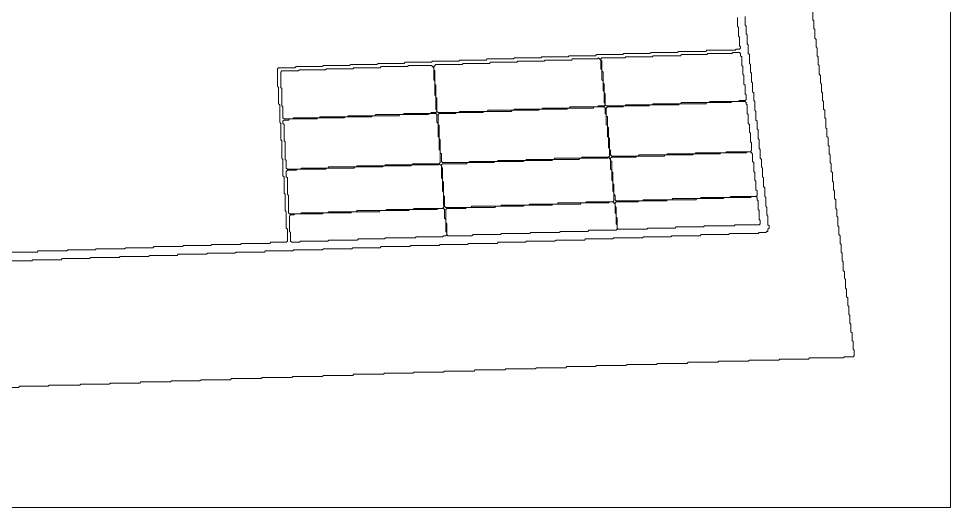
# Model space of a CAD drawing. Extents: x 0 to 1849, y 1 to 1250.
# Drawn here: x 996 to 1849, y 1 to 449 of the extents above; entities that cross this region are included whole.
import ezdxf

# ---------------------------------------------------------------- set-up
doc = ezdxf.new("R2010")
doc.units = 0
doc.layers.add('TRACE_CURVE', color=3, linetype='Continuous', lineweight=0)

msp = doc.modelspace()

# ---------------------------------------------------------------- linework, layer by layer
at = {"layer": 'TRACE_CURVE', "color": 3}
for points in [[(0, 1250), (0, 1), (1849, 1), (1849, 1250)], [(1649, 417), (1650, 418), (1656, 418), (1657, 417), (1657, 415), (1658, 414), (1658, 406), (1659, 405), (1659, 398), (1660, 397), (1660, 389), (1661, 388), (1661, 380), (1662, 379), (1662, 375), (1661, 374), (1656, 374), (1655, 373), (1629, 373), (1628, 372), (1603, 372), (1602, 371), (1577, 371), (1576, 370), (1552, 370), (1551, 369), (1534, 369), (1533, 370), (1533, 380), (1532, 381), (1532, 389), (1531, 390), (1531, 400), (1530, 401), (1530, 410), (1529, 411), (1529, 412), (1530, 413), (1551, 413), (1552, 414), (1576, 414), (1577, 415), (1602, 415), (1603, 416), (1626, 416), (1627, 417)], [(1526, 412), (1527, 413), (1529, 411), (1529, 403), (1530, 402), (1530, 393), (1531, 392), (1531, 383), (1532, 382), (1532, 372), (1533, 371), (1533, 370), (1532, 369), (1527, 369), (1526, 368), (1501, 368), (1500, 367), (1476, 367), (1475, 366), (1450, 366), (1449, 365), (1426, 365), (1425, 364), (1400, 364), (1399, 363), (1380, 363), (1379, 364), (1379, 376), (1378, 377), (1378, 388), (1377, 389), (1377, 401), (1376, 402), (1376, 405), (1378, 407), (1402, 407), (1403, 408), (1427, 408), (1428, 409), (1452, 409), (1453, 410), (1477, 410), (1478, 411), (1502, 411), (1503, 412)], [(1352, 405), (1353, 406), (1374, 406), (1376, 404), (1376, 393), (1377, 392), (1377, 379), (1378, 378), (1378, 366), (1379, 365), (1379, 364), (1378, 363), (1374, 363), (1373, 362), (1349, 362), (1348, 361), (1323, 361), (1322, 360), (1298, 360), (1297, 359), (1272, 359), (1271, 358), (1248, 358), (1247, 357), (1239, 357), (1238, 358), (1238, 368), (1237, 369), (1237, 385), (1236, 386), (1236, 400), (1237, 401), (1252, 401), (1253, 402), (1277, 402), (1278, 403), (1302, 403), (1303, 404), (1327, 404), (1328, 405)], [(1522, 367), (1523, 368), (1532, 368), (1533, 367), (1533, 362), (1534, 361), (1534, 352), (1535, 351), (1535, 341), (1536, 340), (1536, 331), (1537, 330), (1537, 323), (1536, 322), (1512, 322), (1511, 321), (1487, 321), (1486, 320), (1461, 320), (1460, 319), (1435, 319), (1434, 318), (1409, 318), (1408, 317), (1384, 317), (1383, 318), (1383, 325), (1382, 326), (1382, 338), (1381, 339), (1381, 351), (1380, 352), (1380, 361), (1381, 362), (1396, 362), (1397, 363), (1421, 363), (1422, 364), (1447, 364), (1448, 365), (1472, 365), (1473, 366), (1498, 366), (1499, 367)], [(1648, 372), (1649, 373), (1661, 373), (1662, 372), (1662, 371), (1663, 370), (1663, 362), (1664, 361), (1664, 353), (1665, 352), (1665, 345), (1666, 344), (1666, 336), (1667, 335), (1667, 328), (1666, 327), (1644, 327), (1643, 326), (1616, 326), (1615, 325), (1590, 325), (1589, 324), (1564, 324), (1563, 323), (1539, 323), (1538, 324), (1538, 328), (1537, 329), (1537, 339), (1536, 340), (1536, 349), (1535, 350), (1535, 359), (1534, 360), (1534, 367), (1535, 368), (1549, 368), (1550, 369), (1573, 369), (1574, 370), (1600, 370), (1601, 371), (1625, 371), (1626, 372)], [(1371, 361), (1372, 362), (1378, 362), (1379, 361), (1379, 354), (1380, 353), (1380, 341), (1381, 340), (1381, 329), (1382, 328), (1382, 317), (1381, 316), (1357, 316), (1356, 315), (1332, 315), (1331, 314), (1306, 314), (1305, 313), (1280, 313), (1279, 312), (1255, 312), (1254, 311), (1242, 311), (1241, 312), (1241, 319), (1240, 320), (1240, 336), (1239, 337), (1239, 352), (1238, 353), (1238, 355), (1239, 356), (1243, 356), (1244, 357), (1269, 357), (1270, 358), (1294, 358), (1295, 359), (1319, 359), (1320, 360), (1344, 360), (1345, 361)], [(1662, 326), (1663, 327), (1666, 327), (1668, 325), (1668, 318), (1669, 317), (1669, 309), (1670, 308), (1670, 301), (1671, 300), (1671, 292), (1672, 291), (1672, 287), (1671, 286), (1648, 286), (1647, 285), (1621, 285), (1620, 284), (1595, 284), (1594, 283), (1568, 283), (1567, 282), (1543, 282), (1542, 283), (1542, 287), (1541, 288), (1541, 297), (1540, 298), (1540, 308), (1539, 309), (1539, 318), (1538, 319), (1538, 321), (1539, 322), (1561, 322), (1562, 323), (1587, 323), (1588, 324), (1613, 324), (1614, 325), (1638, 325), (1639, 326)], [(1380, 315), (1381, 316), (1383, 314), (1383, 303), (1384, 302), (1384, 291), (1385, 290), (1385, 278), (1386, 277), (1384, 275), (1358, 275), (1357, 274), (1333, 274), (1332, 273), (1306, 273), (1305, 272), (1280, 272), (1279, 271), (1255, 271), (1254, 270), (1244, 270), (1243, 271), (1243, 287), (1242, 288), (1242, 303), (1241, 304), (1241, 309), (1242, 310), (1250, 310), (1251, 311), (1277, 311), (1278, 312), (1303, 312), (1304, 313), (1329, 313), (1330, 314), (1355, 314), (1356, 315)], [(1535, 321), (1536, 322), (1538, 320), (1538, 311), (1539, 310), (1539, 301), (1540, 300), (1540, 291), (1541, 290), (1541, 282), (1540, 281), (1516, 281), (1515, 280), (1490, 280), (1489, 279), (1464, 279), (1463, 278), (1438, 278), (1437, 277), (1411, 277), (1410, 276), (1387, 276), (1386, 277), (1386, 286), (1385, 287), (1385, 299), (1384, 300), (1384, 312), (1383, 313), (1383, 315), (1384, 316), (1406, 316), (1407, 317), (1431, 317), (1432, 318), (1458, 318), (1459, 319), (1484, 319), (1485, 320), (1509, 320), (1510, 321)], [(1666, 285), (1667, 286), (1671, 286), (1672, 285), (1672, 283), (1673, 282), (1673, 274), (1674, 273), (1674, 265), (1675, 264), (1675, 261), (1674, 260), (1652, 260), (1651, 259), (1624, 259), (1623, 258), (1598, 258), (1597, 257), (1572, 257), (1571, 256), (1545, 256), (1544, 257), (1544, 266), (1543, 267), (1543, 276), (1542, 277), (1542, 280), (1543, 281), (1563, 281), (1564, 282), (1589, 282), (1590, 283), (1616, 283), (1617, 284), (1641, 284), (1642, 285)], [(1379, 274), (1380, 275), (1385, 275), (1386, 274), (1386, 266), (1387, 265), (1387, 254), (1388, 253), (1388, 251), (1387, 250), (1385, 250), (1384, 249), (1360, 249), (1359, 248), (1332, 248), (1331, 247), (1307, 247), (1306, 246), (1280, 246), (1279, 245), (1254, 245), (1253, 244), (1246, 244), (1245, 245), (1245, 253), (1244, 254), (1244, 268), (1245, 269), (1248, 269), (1249, 270), (1274, 270), (1275, 271), (1300, 271), (1301, 272), (1326, 272), (1327, 273), (1353, 273), (1354, 274)], [(1536, 280), (1537, 281), (1540, 281), (1542, 279), (1542, 271), (1543, 270), (1543, 261), (1544, 260), (1544, 256), (1543, 255), (1518, 255), (1517, 254), (1492, 254), (1491, 253), (1465, 253), (1464, 252), (1438, 252), (1437, 251), (1412, 251), (1411, 250), (1389, 250), (1388, 251), (1388, 261), (1387, 262), (1387, 274), (1388, 275), (1405, 275), (1406, 276), (1432, 276), (1433, 277), (1458, 277), (1459, 278), (1484, 278), (1485, 279), (1510, 279), (1511, 280)]]:
    msp.add_lwpolyline(points, close=True, dxfattribs=at)
for points in [[(1723, 455), (1723, 448), (1724, 447)], [(1654, 450), (1654, 442), (1655, 441), (1655, 433), (1656, 432), (1656, 424), (1657, 423), (1657, 422), (1656, 421), (1653, 421), (1652, 420), (1626, 420), (1625, 419), (1600, 419), (1599, 418), (1575, 418), (1574, 417), (1550, 417), (1549, 416), (1525, 416), (1524, 415), (1500, 415), (1499, 414), (1475, 414), (1474, 413), (1450, 413), (1449, 412), (1425, 412), (1424, 411)], [(1646, 251), (1647, 252), (1673, 252), (1674, 253), (1680, 253), (1681, 254), (1682, 254), (1682, 256), (1683, 257), (1683, 259), (1682, 260), (1682, 268), (1681, 269), (1681, 276), (1680, 277), (1680, 285), (1679, 286), (1679, 294), (1678, 295), (1678, 303), (1677, 304), (1677, 312), (1676, 313), (1676, 320), (1675, 321), (1675, 329), (1674, 330), (1674, 338), (1673, 339), (1673, 347), (1672, 348), (1672, 355), (1671, 356), (1671, 364), (1670, 365), (1670, 373), (1669, 374), (1669, 381), (1668, 382), (1668, 390), (1667, 391), (1667, 399), (1666, 400), (1666, 407), (1665, 408), (1665, 416), (1664, 417), (1664, 425), (1663, 426), (1663, 434), (1662, 435), (1662, 442), (1661, 443), (1661, 451)], [(1724, 447), (1724, 440), (1725, 439), (1725, 431), (1726, 430), (1726, 423), (1727, 422), (1727, 415), (1728, 414), (1728, 407), (1729, 406), (1729, 398), (1730, 397), (1730, 390), (1731, 389), (1731, 382), (1732, 381), (1732, 374), (1733, 373), (1733, 366), (1734, 365), (1734, 358), (1735, 357), (1735, 349), (1736, 348), (1736, 341), (1737, 340), (1737, 333), (1738, 332), (1738, 325), (1739, 324), (1739, 317), (1740, 316), (1740, 309), (1741, 308), (1741, 300), (1742, 299), (1742, 292), (1743, 291), (1743, 284), (1744, 283), (1744, 275), (1745, 274), (1745, 268), (1746, 267), (1746, 259), (1747, 258), (1747, 251), (1748, 250), (1748, 243), (1749, 242), (1749, 235), (1750, 234), (1750, 227), (1751, 226), (1751, 218), (1752, 217), (1752, 211), (1753, 210), (1753, 202), (1754, 201), (1754, 194), (1755, 193), (1755, 186)], [(1424, 411), (1400, 411), (1399, 410), (1375, 410), (1374, 409), (1350, 409), (1349, 408), (1325, 408), (1324, 407), (1300, 407), (1299, 406), (1275, 406), (1274, 405), (1250, 405), (1249, 404), (1234, 404), (1233, 403), (1233, 387), (1234, 386), (1234, 371), (1235, 370), (1235, 354), (1236, 353), (1236, 338), (1237, 337), (1237, 321), (1238, 320), (1238, 305), (1239, 304), (1239, 289), (1240, 288), (1240, 273), (1241, 272), (1241, 257), (1242, 256), (1242, 245), (1241, 244), (1227, 244), (1226, 243), (1200, 243), (1199, 242), (1173, 242), (1172, 241), (1147, 241), (1146, 240), (1120, 240), (1119, 239), (1094, 239), (1093, 238), (1067, 238), (1066, 237), (1041, 237), (1040, 236), (1014, 236), (1013, 235), (988, 235)], [(983, 227), (1008, 227), (1009, 228), (1035, 228), (1036, 229), (1061, 229), (1062, 230), (1088, 230), (1089, 231), (1115, 231), (1116, 232), (1141, 232), (1142, 233), (1168, 233), (1169, 234), (1194, 234), (1195, 235), (1221, 235), (1222, 236), (1247, 236), (1248, 237), (1274, 237), (1275, 238), (1301, 238), (1302, 239), (1327, 239), (1328, 240), (1354, 240), (1355, 241), (1381, 241), (1382, 242), (1407, 242), (1408, 243), (1434, 243), (1435, 244), (1460, 244), (1461, 245), (1487, 245), (1488, 246), (1514, 246), (1515, 247), (1540, 247), (1541, 248), (1567, 248), (1568, 249), (1593, 249), (1594, 250), (1620, 250), (1621, 251), (1646, 251)], [(1755, 186), (1756, 185), (1756, 178), (1757, 177), (1757, 170), (1758, 169), (1758, 162), (1759, 161), (1759, 154), (1760, 153), (1760, 146), (1761, 145), (1761, 140), (1760, 139), (1752, 139), (1751, 138), (1720, 138), (1719, 137), (1693, 137), (1692, 136), (1665, 136), (1664, 135), (1637, 135), (1636, 134), (1609, 134), (1608, 133), (1581, 133), (1580, 132), (1553, 132), (1552, 131), (1525, 131), (1524, 130), (1498, 130), (1497, 129), (1470, 129), (1469, 128), (1442, 128), (1441, 127), (1414, 127), (1413, 126), (1386, 126), (1385, 125), (1358, 125), (1357, 124), (1331, 124), (1330, 123), (1303, 123), (1302, 122), (1275, 122), (1274, 121), (1247, 121), (1246, 120), (1219, 120), (1218, 119), (1191, 119), (1190, 118), (1163, 118), (1162, 117), (1136, 117), (1135, 116), (1108, 116), (1107, 115), (1080, 115), (1079, 114)], [(1079, 114), (1053, 114), (1052, 113), (1024, 113), (1023, 112), (997, 112), (996, 111), (968, 111)]]:
    msp.add_lwpolyline(points, dxfattribs=at)

doc.saveas('drawing.dxf')
